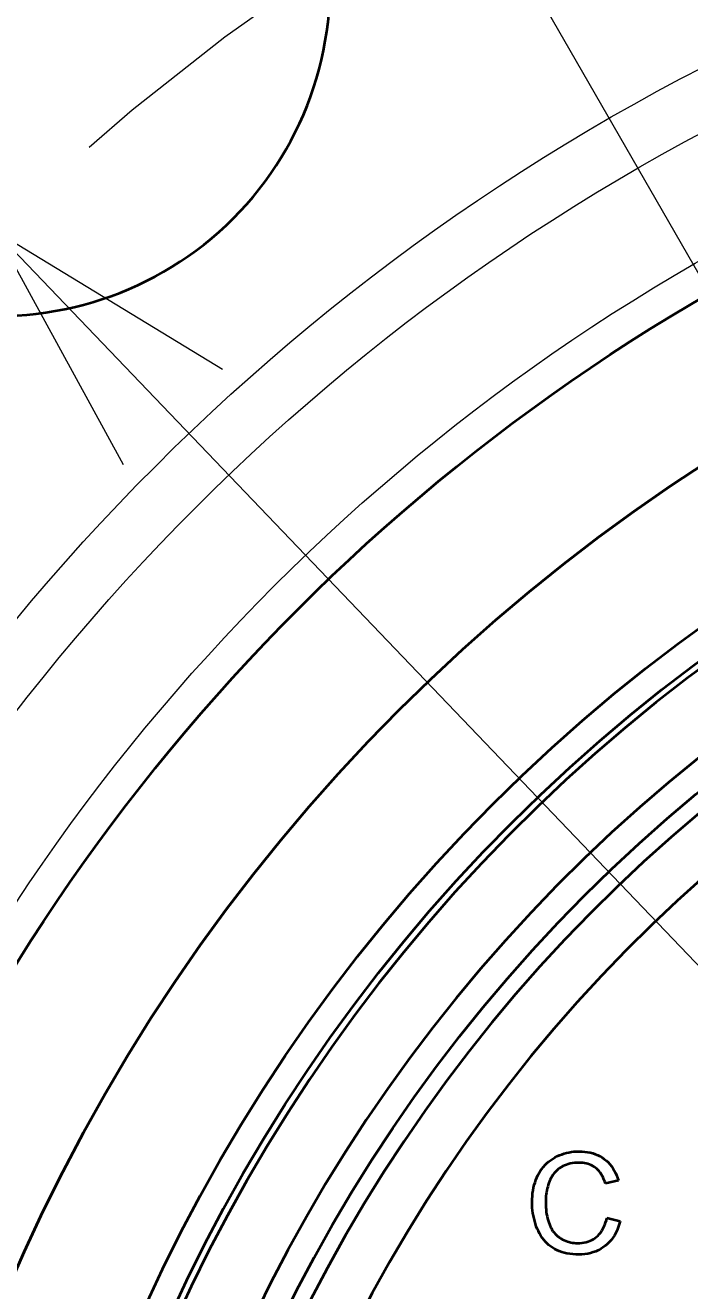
# Model space of a CAD drawing. Extents: x 23 to 417, y 3 to 294.
# Drawn here: x 372.55 to 377.56, y 217.37 to 226.89 of the extents above; entities that cross this region are included whole.
import ezdxf
from ezdxf.enums import TextEntityAlignment as Align

# ---------------------------------------------------------------- set-up
doc = ezdxf.new("R2010")
doc.units = 0
doc.linetypes.add('DASHDOT', pattern=[18.5, 12, -3, 0.5, -3])
doc.layers.get('0').update_dxf_attribs({"lineweight": 13})
doc.styles.get("Standard").update_dxf_attribs({"font": 'isocp.shx'})
doc.dimstyles.get("Standard").update_dxf_attribs({"dimtxt": 2.5, "dimasz": 2.5, "dimexe": 1.25, "dimexo": 0.625, "dimtad": 1, "dimtxsty": 'Standard', "dimcen": 2.5, "dimadec": 0, "dimazin": 0, "dimtfac": 1, "dimtmove": 0, "dimatfit": 0, "dimfxl": 0, "dimarcsym": 0})

# ---------------------------------------------------------------- blocks, each defined once
blk = doc.blocks.new('*D215')
at = {"color": 7, "lineweight": 13}
blk.add_line((369.2633, 239.5531), (395.349, 194.2124), dxfattribs=at)
for points in [[(376.3151, 228.3342), (374.903, 229.7505), (375.4177, 227.8179)], [(393.937, 195.6288), (395.349, 194.2124), (394.8343, 196.145)]]:
    blk.add_lwpolyline(points, dxfattribs=at)
for s, width, p, p2 in [('%%c', 1.333334, (370.1301, 240.0518), (371.3768, 237.8848)), ('82', 1.338786, (371.8755, 237.0181), (374.0621, 233.2175))]:
    blk.add_text(s, height=2.5, rotation=299.91295, dxfattribs=dict(at, width=width)).set_placement(p, p2, align=Align.FIT)
blk = doc.blocks.new('*D216')
at = {"color": 7, "lineweight": 13}
blk.add_line((363.2339, 234.8367), (397.923, 198.6215), dxfattribs=at)
for points in [[(374.0392, 224.3044), (372.3291, 225.3414), (373.2916, 223.5883)], [(396.2128, 199.6586), (397.923, 198.6215), (396.9605, 200.3747)]]:
    blk.add_lwpolyline(points, dxfattribs=at)
for s, rotation, width, p, p2 in [('%%c', 313.76691, 1.333334, (363.9561, 235.5285), (365.6854, 233.7231)), ('74', 313.76692, 1.299177, (366.3771, 233.0009), (369.4101, 229.8344))]:
    blk.add_text(s, height=2.5, rotation=rotation, dxfattribs=dict(at, width=width)).set_placement(p, p2, align=Align.FIT)
blk = doc.blocks.new('BLOCK4529')
at = {"color": 7, "lineweight": 35, "ltscale": 0.000935946}
blk.add_line((-17.2, 12.762), (-17.168, 12.781), dxfattribs=at)
at = {"color": 7, "lineweight": 35, "ltscale": 0.000938892}
blk.add_line((-17.168, 12.781), (-17.134, 12.798), dxfattribs=at)
at = {"color": 7, "lineweight": 35, "ltscale": 0.000934042}
blk.add_line((-17.134, 12.798), (-17.1, 12.814), dxfattribs=at)
at = {"color": 7, "lineweight": 35, "ltscale": 0.000932038}
blk.add_line((-17.1, 12.814), (-17.066, 12.827), dxfattribs=at)
at = {"color": 7, "lineweight": 35, "ltscale": 0.000931876}
blk.add_line((-17.066, 12.827), (-17.03, 12.839), dxfattribs=at)
at = {"color": 7, "lineweight": 35, "ltscale": 0.000934825}
blk.add_line((-17.03, 12.839), (-16.994, 12.849), dxfattribs=at)
at = {"color": 7, "lineweight": 35, "ltscale": 0.000940158}
blk.add_line((-16.994, 12.849), (-16.957, 12.857), dxfattribs=at)
at = {"color": 7, "lineweight": 35, "ltscale": 0.000947521}
blk.add_line((-16.957, 12.857), (-16.92, 12.864), dxfattribs=at)
at = {"color": 7, "lineweight": 35, "ltscale": 0.000957725}
blk.add_line((-16.92, 12.864), (-16.882, 12.868), dxfattribs=at)
at = {"color": 7, "lineweight": 35, "ltscale": 0.000969805}
blk.add_line((-16.882, 12.868), (-16.843, 12.871), dxfattribs=at)
at = {"color": 7, "lineweight": 35, "ltscale": 0.000984432}
blk.add_line((-16.843, 12.871), (-16.804, 12.872), dxfattribs=at)
at = {"color": 7, "lineweight": 35, "ltscale": 0.001108}
blk.add_line((-16.804, 12.872), (-16.76, 12.871), dxfattribs=at)
at = {"color": 7, "lineweight": 35, "ltscale": 0.001075}
blk.add_line((-16.76, 12.871), (-16.717, 12.867), dxfattribs=at)
at = {"color": 7, "lineweight": 35, "ltscale": 0.001046}
blk.add_line((-16.717, 12.867), (-16.675, 12.862), dxfattribs=at)
at = {"color": 7, "lineweight": 35, "ltscale": 0.00102}
for p, q in [((-16.675, 12.862), (-16.635, 12.853)), ((-17.48, 12.367), (-17.468, 12.406))]:
    blk.add_line(p, q, dxfattribs=at)
at = {"color": 7, "lineweight": 35, "ltscale": 0.000998258}
blk.add_line((-16.635, 12.853), (-16.597, 12.843), dxfattribs=at)
at = {"color": 7, "lineweight": 35, "ltscale": 0.000980478}
blk.add_line((-16.597, 12.843), (-16.56, 12.831), dxfattribs=at)
at = {"color": 7, "lineweight": 35, "ltscale": 0.000967677}
blk.add_line((-16.56, 12.831), (-16.524, 12.816), dxfattribs=at)
at = {"color": 7, "lineweight": 35, "ltscale": 0.000958446}
blk.add_line((-16.524, 12.816), (-16.49, 12.798), dxfattribs=at)
at = {"color": 7, "lineweight": 35, "ltscale": 0.000954551}
blk.add_line((-16.49, 12.798), (-16.457, 12.779), dxfattribs=at)
at = {"color": 7, "lineweight": 35, "ltscale": 0.00095564}
blk.add_line((-16.457, 12.779), (-16.425, 12.757), dxfattribs=at)
at = {"color": 7, "lineweight": 35, "ltscale": 0.000953932}
blk.add_line((-17.404, 12.55), (-17.384, 12.583), dxfattribs=at)
at = {"color": 7, "lineweight": 35, "ltscale": 0.000939322}
blk.add_line((-17.384, 12.583), (-17.362, 12.613), dxfattribs=at)
at = {"color": 7, "lineweight": 35, "ltscale": 0.000929023}
blk.add_line((-17.362, 12.613), (-17.339, 12.642), dxfattribs=at)
at = {"color": 7, "lineweight": 35, "ltscale": 0.000921522}
blk.add_line((-17.339, 12.642), (-17.314, 12.67), dxfattribs=at)
at = {"color": 7, "lineweight": 35, "ltscale": 0.000917437}
blk.add_line((-17.314, 12.67), (-17.288, 12.695), dxfattribs=at)
at = {"color": 7, "lineweight": 35, "ltscale": 0.000916874}
blk.add_line((-17.288, 12.695), (-17.26, 12.719), dxfattribs=at)
at = {"color": 7, "lineweight": 35, "ltscale": 0.000919968}
blk.add_line((-17.26, 12.719), (-17.231, 12.742), dxfattribs=at)
at = {"color": 7, "lineweight": 35, "ltscale": 0.00092629}
blk.add_line((-17.231, 12.742), (-17.2, 12.762), dxfattribs=at)
at = {"color": 7, "lineweight": 35, "ltscale": 0.000692712}
blk.add_line((-17.141, 12.584), (-17.161, 12.564), dxfattribs=at)
at = {"color": 7, "lineweight": 35, "ltscale": 0.000698856}
blk.add_line((-17.12, 12.602), (-17.141, 12.584), dxfattribs=at)
at = {"color": 7, "lineweight": 35, "ltscale": 0.000708022}
blk.add_line((-17.097, 12.619), (-17.12, 12.602), dxfattribs=at)
at = {"color": 7, "lineweight": 35, "ltscale": 0.000713196}
blk.add_line((-17.073, 12.635), (-17.097, 12.619), dxfattribs=at)
at = {"color": 7, "lineweight": 35, "ltscale": 0.000715897}
blk.add_line((-17.048, 12.649), (-17.073, 12.635), dxfattribs=at)
at = {"color": 7, "lineweight": 35, "ltscale": 0.000721925}
blk.add_line((-17.022, 12.661), (-17.048, 12.649), dxfattribs=at)
at = {"color": 7, "lineweight": 35, "ltscale": 0.000731556}
blk.add_line((-16.995, 12.672), (-17.022, 12.661), dxfattribs=at)
at = {"color": 7, "lineweight": 35, "ltscale": 0.000744079}
blk.add_line((-16.967, 12.681), (-16.995, 12.672), dxfattribs=at)
at = {"color": 7, "lineweight": 35, "ltscale": 0.000760243}
blk.add_line((-16.937, 12.689), (-16.967, 12.681), dxfattribs=at)
at = {"color": 7, "lineweight": 35, "ltscale": 0.000778832}
blk.add_line((-16.907, 12.695), (-16.937, 12.689), dxfattribs=at)
at = {"color": 7, "lineweight": 35, "ltscale": 0.000800229}
blk.add_line((-16.875, 12.699), (-16.907, 12.695), dxfattribs=at)
at = {"color": 7, "lineweight": 35, "ltscale": 0.0008244}
blk.add_line((-16.842, 12.701), (-16.875, 12.699), dxfattribs=at)
at = {"color": 7, "lineweight": 35, "ltscale": 0.000850549}
blk.add_line((-16.808, 12.702), (-16.842, 12.701), dxfattribs=at)
at = {"color": 7, "lineweight": 35, "ltscale": 0.000739536}
blk.add_line((-16.779, 12.701), (-16.808, 12.702), dxfattribs=at)
at = {"color": 7, "lineweight": 35, "ltscale": 0.000715924}
blk.add_line((-16.75, 12.699), (-16.779, 12.701), dxfattribs=at)
at = {"color": 7, "lineweight": 35, "ltscale": 0.000694441}
blk.add_line((-16.722, 12.695), (-16.75, 12.699), dxfattribs=at)
at = {"color": 7, "lineweight": 35, "ltscale": 0.000675397}
blk.add_line((-16.696, 12.69), (-16.722, 12.695), dxfattribs=at)
at = {"color": 7, "lineweight": 35, "ltscale": 0.000658525}
blk.add_line((-16.67, 12.683), (-16.696, 12.69), dxfattribs=at)
at = {"color": 7, "lineweight": 35, "ltscale": 0.000645019}
blk.add_line((-16.646, 12.675), (-16.67, 12.683), dxfattribs=at)
at = {"color": 7, "lineweight": 35, "ltscale": 0.000633826}
blk.add_line((-16.623, 12.665), (-16.646, 12.675), dxfattribs=at)
at = {"color": 7, "lineweight": 35, "ltscale": 0.000626602}
blk.add_line((-16.6, 12.654), (-16.623, 12.665), dxfattribs=at)
at = {"color": 7, "lineweight": 35, "ltscale": 0.000621594}
blk.add_line((-16.579, 12.641), (-16.6, 12.654), dxfattribs=at)
at = {"color": 7, "lineweight": 35, "ltscale": 0.000620631}
blk.add_line((-16.558, 12.627), (-16.579, 12.641), dxfattribs=at)
at = {"color": 7, "lineweight": 35, "ltscale": 0.000625472}
blk.add_line((-16.539, 12.611), (-16.558, 12.627), dxfattribs=at)
at = {"color": 7, "lineweight": 35, "ltscale": 0.000637288}
blk.add_line((-16.521, 12.594), (-16.539, 12.611), dxfattribs=at)
at = {"color": 7, "lineweight": 35, "ltscale": 0.000653092}
blk.add_line((-16.503, 12.574), (-16.521, 12.594), dxfattribs=at)
at = {"color": 7, "lineweight": 35, "ltscale": 0.000671743}
blk.add_line((-16.487, 12.553), (-16.503, 12.574), dxfattribs=at)
at = {"color": 7, "lineweight": 35, "ltscale": 0.000953636}
blk.add_line((-16.425, 12.757), (-16.396, 12.733), dxfattribs=at)
at = {"color": 7, "lineweight": 35, "ltscale": 0.000948379}
blk.add_line((-16.396, 12.733), (-16.368, 12.708), dxfattribs=at)
at = {"color": 7, "lineweight": 35, "ltscale": 0.00094826}
blk.add_line((-16.368, 12.708), (-16.342, 12.68), dxfattribs=at)
at = {"color": 7, "lineweight": 35, "ltscale": 0.000952152}
blk.add_line((-16.342, 12.68), (-16.318, 12.651), dxfattribs=at)
at = {"color": 7, "lineweight": 35, "ltscale": 0.00096136}
blk.add_line((-16.318, 12.651), (-16.295, 12.619), dxfattribs=at)
at = {"color": 7, "lineweight": 35, "ltscale": 0.000973854}
blk.add_line((-16.295, 12.619), (-16.275, 12.586), dxfattribs=at)
at = {"color": 7, "lineweight": 35, "ltscale": 0.000991315}
blk.add_line((-16.275, 12.586), (-16.256, 12.551), dxfattribs=at)
at = {"color": 7, "lineweight": 35, "ltscale": 0.001005}
blk.add_line((-17.468, 12.406), (-17.455, 12.444), dxfattribs=at)
at = {"color": 7, "lineweight": 35, "ltscale": 0.000993134}
blk.add_line((-17.455, 12.444), (-17.44, 12.481), dxfattribs=at)
at = {"color": 7, "lineweight": 35, "ltscale": 0.000983635}
blk.add_line((-17.44, 12.481), (-17.423, 12.516), dxfattribs=at)
at = {"color": 7, "lineweight": 35, "ltscale": 0.000970873}
blk.add_line((-17.423, 12.516), (-17.404, 12.55), dxfattribs=at)
at = {"color": 7, "lineweight": 35, "ltscale": 0.000735211}
blk.add_line((-17.26, 12.397), (-17.269, 12.369), dxfattribs=at)
at = {"color": 7, "lineweight": 35, "ltscale": 0.000729233}
blk.add_line((-17.25, 12.424), (-17.26, 12.397), dxfattribs=at)
at = {"color": 7, "lineweight": 35, "ltscale": 0.000715732}
blk.add_line((-17.239, 12.45), (-17.25, 12.424), dxfattribs=at)
at = {"color": 7, "lineweight": 35, "ltscale": 0.000705294}
blk.add_line((-17.226, 12.475), (-17.239, 12.45), dxfattribs=at)
at = {"color": 7, "lineweight": 35, "ltscale": 0.000696681}
blk.add_line((-17.212, 12.499), (-17.226, 12.475), dxfattribs=at)
at = {"color": 7, "lineweight": 35, "ltscale": 0.000691794}
blk.add_line((-17.196, 12.522), (-17.212, 12.499), dxfattribs=at)
at = {"color": 7, "lineweight": 35, "ltscale": 0.000688768}
blk.add_line((-17.179, 12.544), (-17.196, 12.522), dxfattribs=at)
at = {"color": 7, "lineweight": 35, "ltscale": 0.000689718}
blk.add_line((-17.161, 12.564), (-17.179, 12.544), dxfattribs=at)
at = {"color": 7, "lineweight": 35, "ltscale": 0.000694201}
blk.add_line((-16.471, 12.53), (-16.487, 12.553), dxfattribs=at)
at = {"color": 7, "lineweight": 35, "ltscale": 0.000718724}
blk.add_line((-16.456, 12.506), (-16.471, 12.53), dxfattribs=at)
at = {"color": 7, "lineweight": 35, "ltscale": 0.00074662}
blk.add_line((-16.443, 12.479), (-16.456, 12.506), dxfattribs=at)
at = {"color": 7, "lineweight": 35, "ltscale": 0.000776118}
blk.add_line((-16.43, 12.451), (-16.443, 12.479), dxfattribs=at)
at = {"color": 7, "lineweight": 35, "ltscale": 0.000808051}
blk.add_line((-16.418, 12.421), (-16.43, 12.451), dxfattribs=at)
at = {"color": 7, "lineweight": 35, "ltscale": 0.000841574}
blk.add_line((-16.407, 12.389), (-16.418, 12.421), dxfattribs=at)
at = {"color": 7, "lineweight": 35, "ltscale": 0.00502}
blk.add_line((-16.212, 12.435), (-16.407, 12.389), dxfattribs=at)
at = {"color": 7, "lineweight": 35, "ltscale": 0.001013}
blk.add_line((-16.256, 12.551), (-16.239, 12.514), dxfattribs=at)
at = {"color": 7, "lineweight": 35, "ltscale": 0.001038}
blk.add_line((-16.239, 12.514), (-16.225, 12.476), dxfattribs=at)
at = {"color": 7, "lineweight": 35, "ltscale": 0.001066}
blk.add_line((-16.225, 12.476), (-16.212, 12.435), dxfattribs=at)
at = {"color": 7, "lineweight": 35, "ltscale": 0.001128}
blk.add_line((-17.511, 12.154), (-17.508, 12.199), dxfattribs=at)
at = {"color": 7, "lineweight": 35, "ltscale": 0.001102}
blk.add_line((-17.508, 12.199), (-17.504, 12.243), dxfattribs=at)
at = {"color": 7, "lineweight": 35, "ltscale": 0.001078}
blk.add_line((-17.504, 12.243), (-17.498, 12.285), dxfattribs=at)
at = {"color": 7, "lineweight": 35, "ltscale": 0.001056}
blk.add_line((-17.498, 12.285), (-17.49, 12.327), dxfattribs=at)
at = {"color": 7, "lineweight": 35, "ltscale": 0.001036}
for p, q in [((-17.49, 12.327), (-17.48, 12.367)), ((-17.499, 11.94), (-17.505, 11.981)), ((-16.35, 11.505), (-16.379, 11.476))]:
    blk.add_line(p, q, dxfattribs=at)
at = {"color": 7, "lineweight": 35, "ltscale": 0.000733288}
blk.add_line((-17.303, 12.197), (-17.306, 12.168), dxfattribs=at)
at = {"color": 7, "lineweight": 35, "ltscale": 0.000731312}
blk.add_line((-17.3, 12.226), (-17.303, 12.197), dxfattribs=at)
at = {"color": 7, "lineweight": 35, "ltscale": 0.000729871}
blk.add_line((-17.296, 12.255), (-17.3, 12.226), dxfattribs=at)
at = {"color": 7, "lineweight": 35, "ltscale": 0.00072948}
blk.add_line((-17.29, 12.283), (-17.296, 12.255), dxfattribs=at)
at = {"color": 7, "lineweight": 35, "ltscale": 0.000729935}
blk.add_line((-17.284, 12.312), (-17.29, 12.283), dxfattribs=at)
at = {"color": 7, "lineweight": 35, "ltscale": 0.000730815}
blk.add_line((-17.277, 12.34), (-17.284, 12.312), dxfattribs=at)
at = {"color": 7, "lineweight": 35, "ltscale": 0.000732738}
blk.add_line((-17.269, 12.369), (-17.277, 12.34), dxfattribs=at)
at = {"color": 7, "lineweight": 35, "ltscale": 0.001157}
blk.add_line((-17.512, 12.108), (-17.511, 12.154), dxfattribs=at)
at = {"color": 7, "lineweight": 35, "ltscale": 0.001068}
for p, q in [((-17.511, 12.065), (-17.512, 12.108)), ((-16.944, 11.33), (-16.987, 11.336))]:
    blk.add_line(p, q, dxfattribs=at)
at = {"color": 7, "lineweight": 35, "ltscale": 0.001055}
blk.add_line((-17.509, 12.023), (-17.511, 12.065), dxfattribs=at)
at = {"color": 7, "lineweight": 35, "ltscale": 0.001044}
for p, q in [((-17.505, 11.981), (-17.509, 12.023)), ((-16.322, 11.537), (-16.35, 11.505))]:
    blk.add_line(p, q, dxfattribs=at)
at = {"color": 7, "lineweight": 35, "ltscale": 0.000735938}
blk.add_line((-17.306, 12.168), (-17.307, 12.138), dxfattribs=at)
at = {"color": 7, "lineweight": 35, "ltscale": 0.000739745}
blk.add_line((-17.307, 12.138), (-17.307, 12.109), dxfattribs=at)
at = {"color": 7, "lineweight": 35, "ltscale": 0.000944625}
blk.add_line((-17.307, 12.109), (-17.307, 12.071), dxfattribs=at)
at = {"color": 7, "lineweight": 35, "ltscale": 0.000921457}
blk.add_line((-17.307, 12.071), (-17.305, 12.034), dxfattribs=at)
at = {"color": 7, "lineweight": 35, "ltscale": 0.000898391}
blk.add_line((-17.305, 12.034), (-17.302, 11.998), dxfattribs=at)
at = {"color": 7, "lineweight": 35, "ltscale": 0.001028}
blk.add_line((-17.492, 11.9), (-17.499, 11.94), dxfattribs=at)
at = {"color": 7, "lineweight": 35, "ltscale": 0.001022}
for p, q in [((-17.483, 11.86), (-17.492, 11.9)), ((-16.478, 11.403), (-16.514, 11.384)), ((-16.444, 11.425), (-16.478, 11.403))]:
    blk.add_line(p, q, dxfattribs=at)
at = {"color": 7, "lineweight": 35, "ltscale": 0.001018}
blk.add_line((-17.473, 11.82), (-17.483, 11.86), dxfattribs=at)
at = {"color": 7, "lineweight": 35, "ltscale": 0.001015}
for p, q in [((-17.461, 11.781), (-17.473, 11.82)), ((-17.448, 11.743), (-17.461, 11.781))]:
    blk.add_line(p, q, dxfattribs=at)
at = {"color": 7, "lineweight": 35, "ltscale": 0.000877128}
blk.add_line((-17.302, 11.998), (-17.298, 11.963), dxfattribs=at)
at = {"color": 7, "lineweight": 35, "ltscale": 0.000856865}
blk.add_line((-17.298, 11.963), (-17.293, 11.929), dxfattribs=at)
at = {"color": 7, "lineweight": 35, "ltscale": 0.000836993}
blk.add_line((-17.293, 11.929), (-17.287, 11.896), dxfattribs=at)
at = {"color": 7, "lineweight": 35, "ltscale": 0.000819094}
blk.add_line((-17.287, 11.896), (-17.28, 11.864), dxfattribs=at)
at = {"color": 7, "lineweight": 35, "ltscale": 0.000802096}
blk.add_line((-17.28, 11.864), (-17.272, 11.833), dxfattribs=at)
at = {"color": 7, "lineweight": 35, "ltscale": 0.000786501}
blk.add_line((-17.272, 11.833), (-17.262, 11.803), dxfattribs=at)
at = {"color": 7, "lineweight": 35, "ltscale": 0.000914526}
blk.add_line((-16.404, 11.8), (-16.393, 11.835), dxfattribs=at)
at = {"color": 7, "lineweight": 35, "ltscale": 0.000949738}
blk.add_line((-16.393, 11.835), (-16.384, 11.872), dxfattribs=at)
at = {"color": 7, "lineweight": 35, "ltscale": 0.005118}
blk.add_line((-16.384, 11.872), (-16.186, 11.822), dxfattribs=at)
at = {"color": 7, "lineweight": 35, "ltscale": 0.00124}
blk.add_line((-16.186, 11.822), (-16.199, 11.774), dxfattribs=at)
at = {"color": 7, "lineweight": 35, "ltscale": 0.001016}
blk.add_line((-17.433, 11.705), (-17.448, 11.743), dxfattribs=at)
at = {"color": 7, "lineweight": 35, "ltscale": 0.001004}
blk.add_line((-17.416, 11.669), (-17.433, 11.705), dxfattribs=at)
at = {"color": 7, "lineweight": 35, "ltscale": 0.000979682}
blk.add_line((-17.398, 11.634), (-17.416, 11.669), dxfattribs=at)
at = {"color": 7, "lineweight": 35, "ltscale": 0.000958522}
blk.add_line((-17.379, 11.601), (-17.398, 11.634), dxfattribs=at)
at = {"color": 7, "lineweight": 35, "ltscale": 0.000772688}
blk.add_line((-17.262, 11.803), (-17.252, 11.774), dxfattribs=at)
at = {"color": 7, "lineweight": 35, "ltscale": 0.000755558}
blk.add_line((-17.252, 11.774), (-17.24, 11.747), dxfattribs=at)
at = {"color": 7, "lineweight": 35, "ltscale": 0.000735476}
blk.add_line((-17.24, 11.747), (-17.227, 11.72), dxfattribs=at)
at = {"color": 7, "lineweight": 35, "ltscale": 0.000717774}
blk.add_line((-17.227, 11.72), (-17.213, 11.695), dxfattribs=at)
at = {"color": 7, "lineweight": 35, "ltscale": 0.000703578}
blk.add_line((-17.213, 11.695), (-17.197, 11.672), dxfattribs=at)
at = {"color": 7, "lineweight": 35, "ltscale": 0.000692149}
blk.add_line((-17.197, 11.672), (-17.18, 11.65), dxfattribs=at)
at = {"color": 7, "lineweight": 35, "ltscale": 0.00068323}
blk.add_line((-17.18, 11.65), (-17.162, 11.629), dxfattribs=at)
at = {"color": 7, "lineweight": 35, "ltscale": 0.000678664}
blk.add_line((-17.162, 11.629), (-17.143, 11.61), dxfattribs=at)
at = {"color": 7, "lineweight": 35, "ltscale": 0.000759049}
blk.add_line((-16.519, 11.607), (-16.498, 11.629), dxfattribs=at)
at = {"color": 7, "lineweight": 35, "ltscale": 0.000769083}
blk.add_line((-16.498, 11.629), (-16.478, 11.653), dxfattribs=at)
at = {"color": 7, "lineweight": 35, "ltscale": 0.00078391}
blk.add_line((-16.478, 11.653), (-16.46, 11.679), dxfattribs=at)
at = {"color": 7, "lineweight": 35, "ltscale": 0.000803059}
blk.add_line((-16.46, 11.679), (-16.444, 11.706), dxfattribs=at)
at = {"color": 7, "lineweight": 35, "ltscale": 0.000825867}
blk.add_line((-16.444, 11.706), (-16.429, 11.736), dxfattribs=at)
at = {"color": 7, "lineweight": 35, "ltscale": 0.000852287}
blk.add_line((-16.429, 11.736), (-16.416, 11.767), dxfattribs=at)
at = {"color": 7, "lineweight": 35, "ltscale": 0.000882047}
blk.add_line((-16.416, 11.767), (-16.404, 11.8), dxfattribs=at)
at = {"color": 7, "lineweight": 35, "ltscale": 0.001101}
blk.add_line((-16.252, 11.645), (-16.273, 11.607), dxfattribs=at)
at = {"color": 7, "lineweight": 35, "ltscale": 0.00113}
blk.add_line((-16.232, 11.686), (-16.252, 11.645), dxfattribs=at)
at = {"color": 7, "lineweight": 35, "ltscale": 0.001163}
blk.add_line((-16.215, 11.729), (-16.232, 11.686), dxfattribs=at)
at = {"color": 7, "lineweight": 35, "ltscale": 0.0012}
blk.add_line((-16.199, 11.774), (-16.215, 11.729), dxfattribs=at)
at = {"color": 7, "lineweight": 35, "ltscale": 0.000940567}
blk.add_line((-17.358, 11.57), (-17.379, 11.601), dxfattribs=at)
at = {"color": 7, "lineweight": 35, "ltscale": 0.000925917}
blk.add_line((-17.335, 11.54), (-17.358, 11.57), dxfattribs=at)
at = {"color": 7, "lineweight": 35, "ltscale": 0.000913995}
blk.add_line((-17.311, 11.513), (-17.335, 11.54), dxfattribs=at)
at = {"color": 7, "lineweight": 35, "ltscale": 0.000905857}
blk.add_line((-17.286, 11.487), (-17.311, 11.513), dxfattribs=at)
at = {"color": 7, "lineweight": 35, "ltscale": 0.000901283}
blk.add_line((-17.259, 11.462), (-17.286, 11.487), dxfattribs=at)
at = {"color": 7, "lineweight": 35, "ltscale": 0.000900621}
blk.add_line((-17.231, 11.44), (-17.259, 11.462), dxfattribs=at)
at = {"color": 7, "lineweight": 35, "ltscale": 0.000903503}
blk.add_line((-17.201, 11.419), (-17.231, 11.44), dxfattribs=at)
at = {"color": 7, "lineweight": 35, "ltscale": 0.000676058}
blk.add_line((-17.143, 11.61), (-17.123, 11.592), dxfattribs=at)
at = {"color": 7, "lineweight": 35, "ltscale": 0.000678095}
blk.add_line((-17.123, 11.592), (-17.101, 11.576), dxfattribs=at)
at = {"color": 7, "lineweight": 35, "ltscale": 0.000682162}
blk.add_line((-17.101, 11.576), (-17.078, 11.561), dxfattribs=at)
at = {"color": 7, "lineweight": 35, "ltscale": 0.000681395}
blk.add_line((-17.078, 11.561), (-17.054, 11.548), dxfattribs=at)
at = {"color": 7, "lineweight": 35, "ltscale": 0.000673695}
blk.add_line((-17.054, 11.548), (-17.03, 11.536), dxfattribs=at)
at = {"color": 7, "lineweight": 35, "ltscale": 0.000667397}
blk.add_line((-17.03, 11.536), (-17.006, 11.525), dxfattribs=at)
at = {"color": 7, "lineweight": 35, "ltscale": 0.000663075}
blk.add_line((-17.006, 11.525), (-16.981, 11.516), dxfattribs=at)
at = {"color": 7, "lineweight": 35, "ltscale": 0.000661245}
blk.add_line((-16.981, 11.516), (-16.956, 11.508), dxfattribs=at)
at = {"color": 7, "lineweight": 35, "ltscale": 0.000661414}
blk.add_line((-16.956, 11.508), (-16.93, 11.502), dxfattribs=at)
at = {"color": 7, "lineweight": 35, "ltscale": 0.00066317}
blk.add_line((-16.93, 11.502), (-16.904, 11.497), dxfattribs=at)
at = {"color": 7, "lineweight": 35, "ltscale": 0.000666948}
blk.add_line((-16.904, 11.497), (-16.877, 11.493), dxfattribs=at)
at = {"color": 7, "lineweight": 35, "ltscale": 0.000673092}
blk.add_line((-16.877, 11.493), (-16.851, 11.491), dxfattribs=at)
at = {"color": 7, "lineweight": 35, "ltscale": 0.000680776}
blk.add_line((-16.851, 11.491), (-16.823, 11.491), dxfattribs=at)
at = {"color": 7, "lineweight": 35, "ltscale": 0.000821652}
blk.add_line((-16.823, 11.491), (-16.791, 11.491), dxfattribs=at)
at = {"color": 7, "lineweight": 35, "ltscale": 0.000798634}
blk.add_line((-16.791, 11.491), (-16.759, 11.494), dxfattribs=at)
at = {"color": 7, "lineweight": 35, "ltscale": 0.000779494}
blk.add_line((-16.759, 11.494), (-16.728, 11.499), dxfattribs=at)
at = {"color": 7, "lineweight": 35, "ltscale": 0.000763025}
blk.add_line((-16.728, 11.499), (-16.698, 11.506), dxfattribs=at)
at = {"color": 7, "lineweight": 35, "ltscale": 0.000750628}
blk.add_line((-16.698, 11.506), (-16.669, 11.515), dxfattribs=at)
at = {"color": 7, "lineweight": 35, "ltscale": 0.000741848}
blk.add_line((-16.669, 11.515), (-16.642, 11.525), dxfattribs=at)
at = {"color": 7, "lineweight": 35, "ltscale": 0.000737405}
blk.add_line((-16.642, 11.525), (-16.615, 11.538), dxfattribs=at)
at = {"color": 7, "lineweight": 35, "ltscale": 0.000736475}
blk.add_line((-16.615, 11.538), (-16.589, 11.552), dxfattribs=at)
at = {"color": 7, "lineweight": 35, "ltscale": 0.000739785}
blk.add_line((-16.589, 11.552), (-16.565, 11.568), dxfattribs=at)
at = {"color": 7, "lineweight": 35, "ltscale": 0.000746737}
blk.add_line((-16.565, 11.568), (-16.541, 11.587), dxfattribs=at)
at = {"color": 7, "lineweight": 35, "ltscale": 0.000753047}
blk.add_line((-16.541, 11.587), (-16.519, 11.607), dxfattribs=at)
at = {"color": 7, "lineweight": 35, "ltscale": 0.001029}
blk.add_line((-16.411, 11.449), (-16.444, 11.425), dxfattribs=at)
at = {"color": 7, "lineweight": 35, "ltscale": 0.001034}
blk.add_line((-16.379, 11.476), (-16.411, 11.449), dxfattribs=at)
at = {"color": 7, "lineweight": 35, "ltscale": 0.001058}
blk.add_line((-16.297, 11.57), (-16.322, 11.537), dxfattribs=at)
at = {"color": 7, "lineweight": 35, "ltscale": 0.001077}
blk.add_line((-16.273, 11.607), (-16.297, 11.57), dxfattribs=at)
at = {"color": 7, "lineweight": 35, "ltscale": 0.000912111}
blk.add_line((-17.17, 11.401), (-17.201, 11.419), dxfattribs=at)
at = {"color": 7, "lineweight": 35, "ltscale": 0.000928061}
blk.add_line((-17.137, 11.384), (-17.17, 11.401), dxfattribs=at)
at = {"color": 7, "lineweight": 35, "ltscale": 0.000948143}
blk.add_line((-17.102, 11.369), (-17.137, 11.384), dxfattribs=at)
at = {"color": 7, "lineweight": 35, "ltscale": 0.000972636}
blk.add_line((-17.065, 11.356), (-17.102, 11.369), dxfattribs=at)
at = {"color": 7, "lineweight": 35, "ltscale": 0.001001}
blk.add_line((-17.027, 11.345), (-17.065, 11.356), dxfattribs=at)
at = {"color": 7, "lineweight": 35, "ltscale": 0.001033}
blk.add_line((-16.987, 11.336), (-17.027, 11.345), dxfattribs=at)
at = {"color": 7, "lineweight": 35, "ltscale": 0.001106}
blk.add_line((-16.9, 11.325), (-16.944, 11.33), dxfattribs=at)
at = {"color": 7, "lineweight": 35, "ltscale": 0.001147}
blk.add_line((-16.855, 11.322), (-16.9, 11.325), dxfattribs=at)
at = {"color": 7, "lineweight": 35, "ltscale": 0.00119}
blk.add_line((-16.807, 11.321), (-16.855, 11.322), dxfattribs=at)
at = {"color": 7, "lineweight": 35, "ltscale": 0.001154}
blk.add_line((-16.761, 11.322), (-16.807, 11.321), dxfattribs=at)
at = {"color": 7, "lineweight": 35, "ltscale": 0.001121}
blk.add_line((-16.716, 11.326), (-16.761, 11.322), dxfattribs=at)
at = {"color": 7, "lineweight": 35, "ltscale": 0.001093}
blk.add_line((-16.673, 11.332), (-16.716, 11.326), dxfattribs=at)
at = {"color": 7, "lineweight": 35, "ltscale": 0.001069}
blk.add_line((-16.631, 11.341), (-16.673, 11.332), dxfattribs=at)
at = {"color": 7, "lineweight": 35, "ltscale": 0.00105}
blk.add_line((-16.591, 11.353), (-16.631, 11.341), dxfattribs=at)
at = {"color": 7, "lineweight": 35, "ltscale": 0.001035}
blk.add_line((-16.552, 11.367), (-16.591, 11.353), dxfattribs=at)
at = {"color": 7, "lineweight": 35, "ltscale": 0.001026}
blk.add_line((-16.514, 11.384), (-16.552, 11.367), dxfattribs=at)
at = {"color": 7, "lineweight": 13}
for radius in [32.789, 31.923, 30.25]:
    blk.add_circle((0, 0), radius, dxfattribs=at)
at = {"color": 7, "lineweight": 35}
for radius in [29.75, 27.6, 25.6, 25.2, 23.65]:
    blk.add_circle((0, 0), radius, dxfattribs=at)
for centre, radius, start, end in [((-25.551, 30.45), 5, 256.432, 3.568), ((0, 0), 27.6, 0, 180), ((0, 0), 25.1, 92.2833, 447.7167), ((0, 0), 24.05, 92.383, 447.617), ((0, 0), 23.4, 92.2042, 270), ((0, 0), 22.625, 92.2798, 447.7202)]:
    blk.add_arc(centre, radius, start, end, dxfattribs=at)

msp = doc.modelspace()

# ---------------------------------------------------------------- linework, layer by layer
at = {"color": 7, "linetype": 'DASHDOT', "lineweight": 13}
for radius in [20.5, 18.5]:
    msp.add_circle((385.126, 211.9815), radius, dxfattribs=at)

# ---------------------------------------------------------------- block references
at = {"lineweight": 0, "xscale": 0.5, "yscale": 0.5, "zscale": 0.5}
msp.add_blockref('BLOCK4529', (385.126, 211.9815), dxfattribs=at)

# ---------------------------------------------------------------- dimensions: what is measured, and where the dimension line sits
at = {"color": 0, "lineweight": 0}
for p1, p2, picture, middle in [((395.349, 194.2124), (374.903, 229.7505), '*D215', (371.2293, 236.1359)), ((397.923, 198.6215), (372.3291, 225.3414), '*D216', (365.9609, 231.9897))]:
    dim = msp.add_diameter_dim_2p(p1=p1, p2=p2, dimstyle='Standard', override={"dimlfac": 2}, dxfattribs=at)
    dim.commit()
    dim.dimension.update_dxf_attribs({"geometry": picture, "text_midpoint": middle, "dimtype": 163})

doc.saveas('drawing.dxf')
